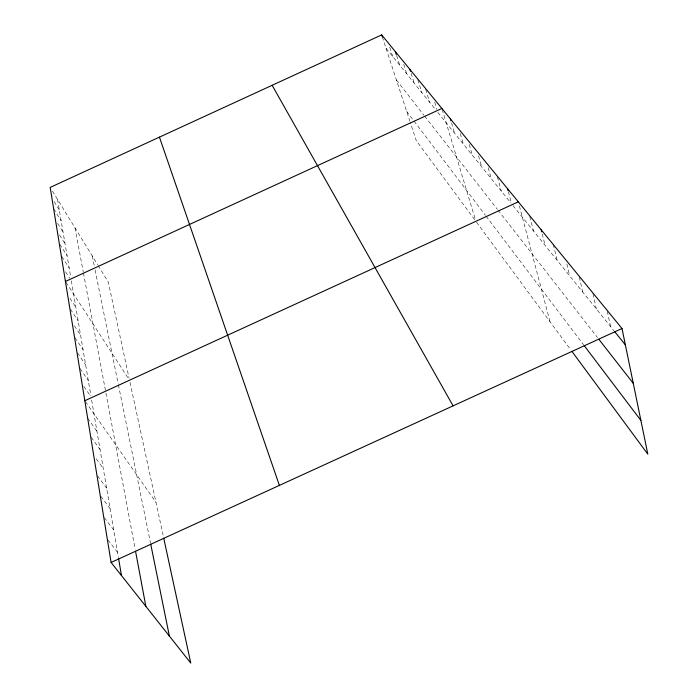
<?xml version="1.0" encoding="UTF-8"?>
<svg xmlns="http://www.w3.org/2000/svg" width="698" height="698" viewBox="0 0 698 698"><rect width="100%" height="100%" fill="white"/><g stroke="black" fill="none" stroke-linecap="round" stroke-linejoin="round"><path stroke-width="0.52" stroke-dasharray="3.49 2.62" d="M386.02 48.214L435.796 109.909M437.821 112.422L510.997 203.118M512.986 205.587L613.926 330.695M396.429 80.026L423.948 115.275M424.62 116.13L497.438 209.4M498.075 210.211L597.514 337.562M107.946 539.973L117.517 552.293M104.316 517.68L113.73 530.009M406.681 111.383L413.417 120.274M414.045 121.103L485.398 215.263M486.035 216.101L583.537 344.76M100.835 496.304L110.092 508.641M474.64 219.661L416.217 140.542L410.215 122.194M476.542 222.243L570.632 349.654M97.537 475.862L106.611 488.138M96.245 458.813L103.26 468.445M91.246 437.271L100.041 449.512M87.669 418.224L96.943 431.303M85.435 401.603L155.959 502.29M83.891 386.483L90.496 396.019M80.052 368.518L88.323 380.602M77.495 352.865L85.653 364.897M75.035 337.762L83.071 349.733M74.354 325.73L80.584 335.092M70.402 309.144L78.176 320.94M69.957 298.238L75.855 307.26M66.04 282.358L128.973 379.407M65.621 271.906L69.634 278.144M61.825 256.524L69.189 268.049M59.827 244.239L67.087 255.686M59.539 234.956L65.045 243.707M57.637 223.412L63.073 232.102M53.65 208.763L61.162 220.847M54.174 201.617L59.304 209.932M52.437 191.086L97.641 264.699M98.174 265.58L108.269 282.018L129.095 378.211M382.338 36.95L409.892 121.208M389.737 47.255L392.756 56.564M396.586 55.474L399.701 65.167M403.732 64.251L406.847 74.032M411.113 73.299L414.228 83.175M417.797 79.659L421.845 92.616M425.667 89.274L429.706 102.353M434.723 102.266L436.896 109.377M442.2 109.499L475.6 220.359M451.554 122.918L454.634 133.257M460.27 133.606L463.341 144.041M469.213 144.39L472.337 155.2M478.54 155.837L481.646 166.743M488.207 167.686L491.296 178.697M497.395 176.952L501.286 191.078M508.345 191.697L511.364 202.9M519.399 205.945L550.033 321.761M529.791 216.563L533.542 231.064M542.233 233.943L545.129 245.426M553.296 244.57L557.179 260.363M566.863 263.966L569.716 275.902M579.288 277.045L582.769 292.078M592.986 293.797L596.371 308.935M130.002 382.399L163.297 536.169M607.286 311.273L610.558 326.524M92.241 255.904L94.256 265.859M95.076 269.925L118.18 383.76M118.39 384.79L150.498 543.044M74.991 227.818L83.237 271.845M83.437 272.918L135.176 549.265M57.498 199.34L70.812 277.63M71.353 280.823L90.915 395.862M91.63 400.05L118.416 557.58"/><path stroke-width="1.05" d="M571.871 351.321L647.823 454.171L622.005 328.514L381.666 34.9L50.177 187.413L111.095 562.448L190.772 663.1L163.733 538.202M65.455 281.46L441.895 108.469M84.824 400.731L518.309 201.835M111.095 562.448L622.005 328.514M614.598 331.533L625.364 344.882M598.849 339.272L633.269 383.35M584.174 345.597L640.886 420.432M272.15 85.287L453.089 405.861M159.441 137.148L279.383 485.398M381.666 34.9L382.338 36.95M395.338 51.6L396.272 54.505M409.874 69.355L410.494 71.327M450.323 118.773L450.943 120.841M507.516 188.643L508.065 190.685M541.177 229.764L541.7 231.849M150.707 544.082L169.378 636.07M135.569 551.403L145.865 606.37M118.599 558.644L121.469 575.562"/></g></svg>
